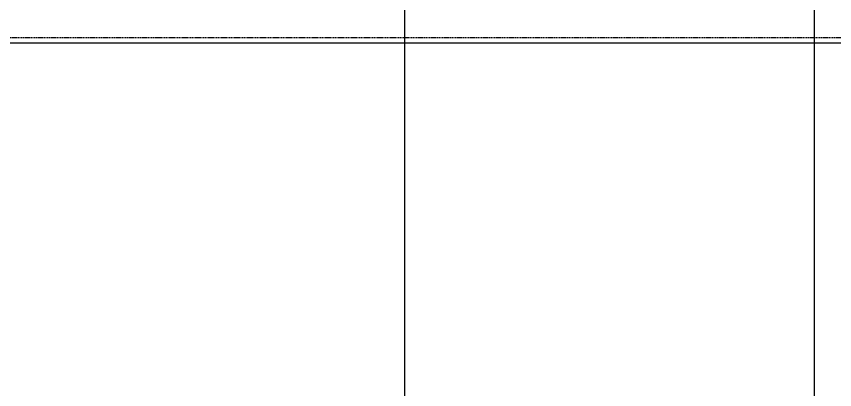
# Model space of a CAD drawing. Extents: x -12260 to 57327, y -29287 to 19916.
# Drawn here: x 10827 to 12026, y 2281 to 2829 of the extents above; entities that cross this region are included whole.
import ezdxf

# ---------------------------------------------------------------- set-up
doc = ezdxf.new("R2010")
doc.units = 0
doc.header["$LTSCALE"] = 0.25
doc.linetypes.add('DASHDOT', pattern=[25.4, 12.7, -6.35, 0, -6.35])
doc.linetypes.add('HIDDEN', pattern=[9.525, 6.35, -3.175])
doc.layers.add('01-First Floor-FUR$0$FALSE CEILING', color=251, linetype='Continuous')
doc.layers.add('E-LITE-CLNG-CNDT', color=6, linetype='DASHDOT', lineweight=35)
doc.layers.add('E-POWR-FLOR-CNDT', color=6, linetype='HIDDEN', lineweight=25)

# ---------------------------------------------------------------- blocks, each defined once
blk = doc.blocks.new('01-First Floor-FUR')
at = {"layer": '01-First Floor-FUR$0$FALSE CEILING', "linetype": 'Continuous'}
for p, q in [((11396.4, -810), (11396.4, 3760)), ((11996.4, -810), (11996.4, 3760)), ((8396.4, 2790), (13106, 2790))]:
    blk.add_line(p, q, dxfattribs=at)

msp = doc.modelspace()

# ---------------------------------------------------------------- linework, layer by layer
at = {"layer": 'E-POWR-FLOR-CNDT'}
msp.add_lwpolyline([(25215.6, 25.9), (24999.3, 25.9, -0.414214), (24924.3, 100.9), (24924.3, 2722.7, 0.414214), (24849.3, 2797.7), (6693.2, 2797.7, -0.392468), (6618.4, 2867.1), (6553.3, 3736.9)], format="xyb", dxfattribs=at)

# ---------------------------------------------------------------- block references
at = {"layer": 'E-LITE-CLNG-CNDT'}
msp.add_blockref('01-First Floor-FUR', (0, 0), dxfattribs=at)

doc.saveas('drawing.dxf')
